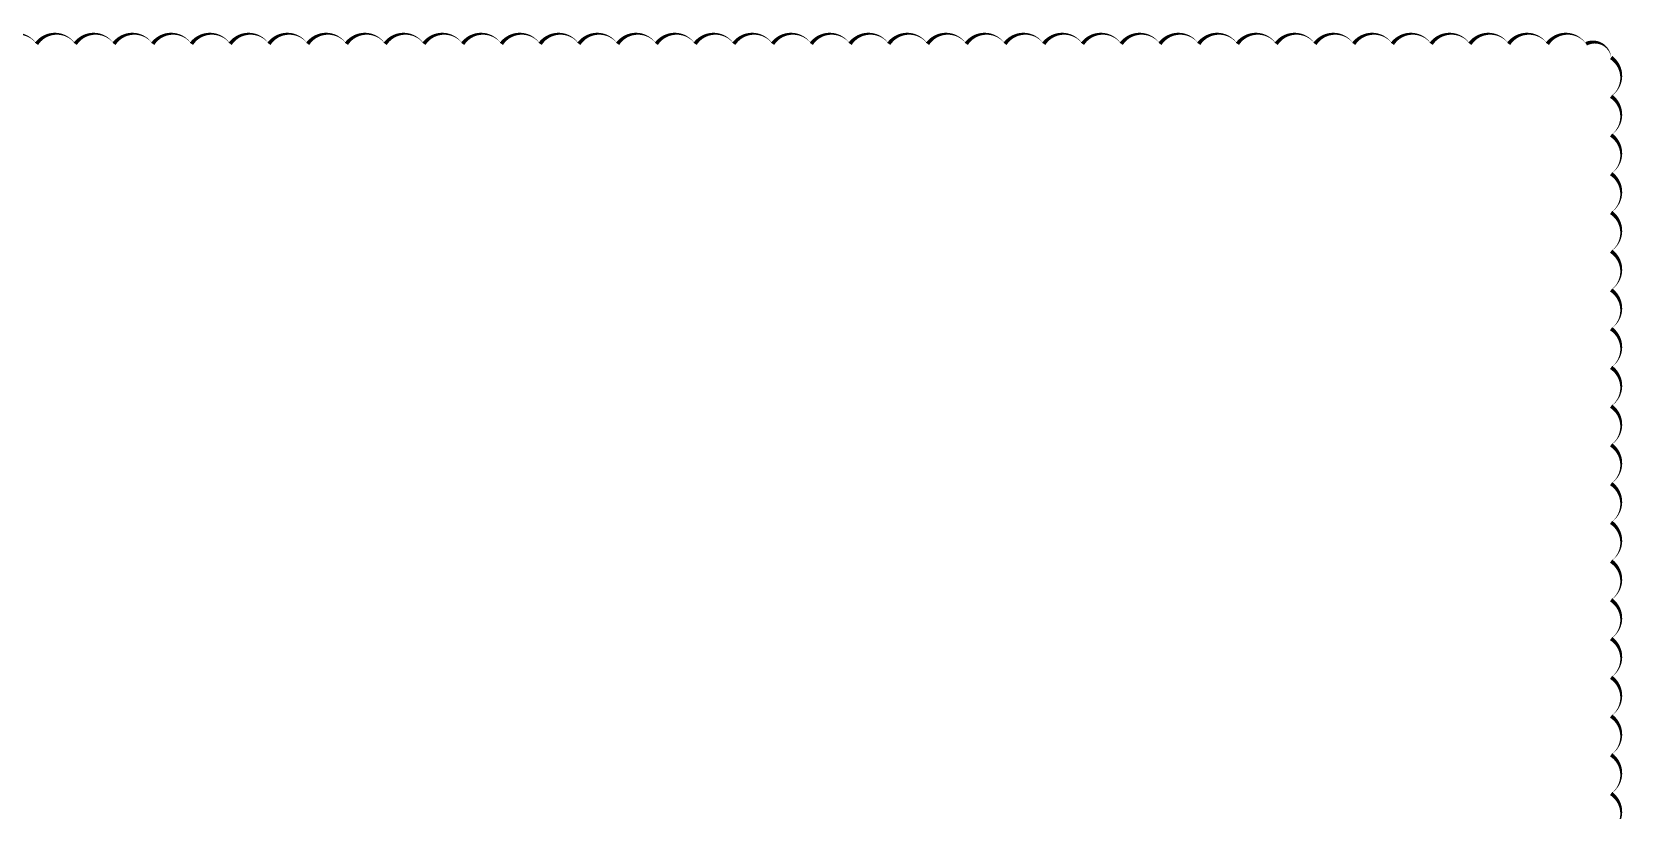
# Model space of a CAD drawing. Header units: millimetres. Extents: x 8533 to 164433, y 5768 to 115327.
# Drawn here: x 88098 to 125068, y 97186 to 115270 of the extents above; entities that cross this region are included whole.
import ezdxf

# ---------------------------------------------------------------- set-up
doc = ezdxf.new("R2010")
doc.units = ezdxf.units.MM
doc.header["$LTSCALE"] = 250
doc.layers.add('@공사용도서 3차이후 수정', color=211, linetype='Continuous')

msp = doc.modelspace()

# ---------------------------------------------------------------- linework, layer by layer
at = {"layer": '@공사용도서 3차이후 수정'}
msp.add_lwpolyline([(124788, 96673, 0, 90, 0.520567), (124788, 97573, 0, 90, 0.520567), (124788, 98473, 0, 90, 0.520567), (124788, 99373, 0, 90, 0.520567), (124788, 100273, 0, 90, 0.520567), (124788, 101173, 0, 90, 0.520567), (124788, 102073, 0, 90, 0.520567), (124788, 102973, 0, 90, 0.520567), (124788, 103873, 0, 90, 0.520567), (124788, 104773, 0, 90, 0.520567), (124788, 105673, 0, 90, 0.520567), (124788, 106573, 0, 90, 0.520567), (124788, 107473, 0, 90, 0.520567), (124788, 108373, 0, 90, 0.520567), (124788, 109273, 0, 90, 0.520567), (124788, 110173, 0, 90, 0.520567), (124788, 111073, 0, 90, 0.520567), (124788, 111973, 0, 90, 0.520567), (124788, 112873, 0, 90, 0.520567), (124788, 113773, 0, 90, 0.520567), (124788, 114673, 0, 90, 0.520567), (124207, 114991, 0, 90, 0.520567), (123307, 114991, 0, 90, 0.520567), (122407, 114991, 0, 90, 0.520567), (121507, 114991, 0, 90, 0.520567), (120607, 114991, 0, 90, 0.520567), (119707, 114991, 0, 90, 0.520567), (118807, 114991, 0, 90, 0.520567), (117907, 114991, 0, 90, 0.520567), (117007, 114991, 0, 90, 0.520567), (116107, 114991, 0, 90, 0.520567), (115207, 114991, 0, 90, 0.520567), (114307, 114991, 0, 90, 0.520567), (113407, 114991, 0, 90, 0.520567), (112507, 114991, 0, 90, 0.520567), (111607, 114991, 0, 90, 0.520567), (110707, 114991, 0, 90, 0.520567), (109807, 114991, 0, 90, 0.520567), (108907, 114991, 0, 90, 0.520567), (108007, 114991, 0, 90, 0.520567), (107107, 114991, 0, 90, 0.520567), (106207, 114991, 0, 90, 0.520567), (105307, 114991, 0, 90, 0.520567), (104407, 114991, 0, 90, 0.520567), (103507, 114991, 0, 90, 0.520567), (102607, 114991, 0, 90, 0.520567), (101707, 114991, 0, 90, 0.520567), (100807, 114991, 0, 90, 0.520567), (99907, 114991, 0, 90, 0.520567), (99007, 114991, 0, 90, 0.520567), (98107, 114991, 0, 90, 0.520567), (97207, 114991, 0, 90, 0.520567), (96307, 114991, 0, 90, 0.520567), (95407, 114991, 0, 90, 0.520567), (94507, 114991, 0, 90, 0.520567), (93607, 114991, 0, 90, 0.520567), (92707, 114991, 0, 90, 0.520567), (91807, 114991, 0, 90, 0.520567), (90907, 114991, 0, 90, 0.520567), (90007, 114991, 0, 90, 0.520567), (89107, 114991, 0, 90, 0.520567), (88207, 114991, 0, 90, 0.520567), (87307, 114991, 0, 90, 0.520567)], format="xyseb", dxfattribs=at)

doc.saveas('drawing.dxf')
